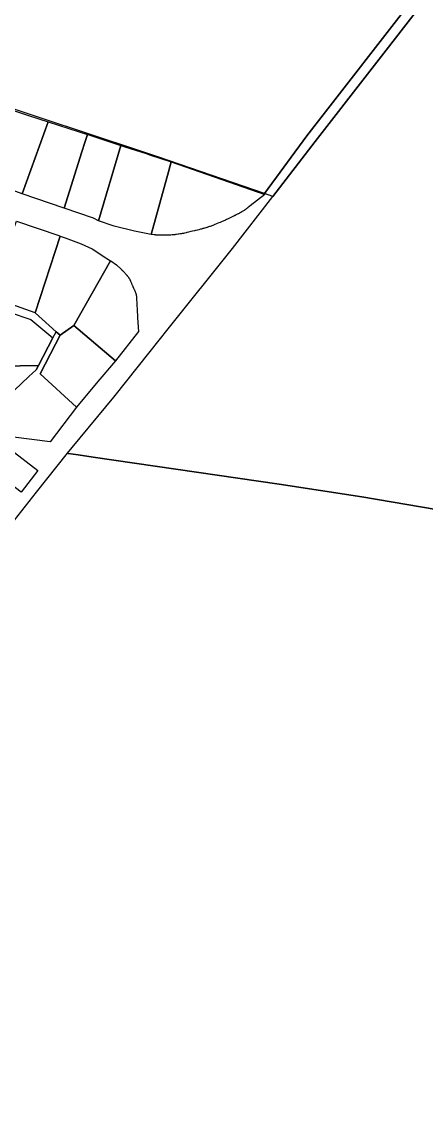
# Model space of a CAD drawing. Header units: metres. Extents: x 3 to 1005126, y 39 to 4383651.
# Drawn here: x 477580 to 477823, y 4369776 to 4370424 of the extents above; entities that cross this region are included whole.
import ezdxf

# ---------------------------------------------------------------- set-up
doc = ezdxf.new("R2010")
doc.units = ezdxf.units.M
doc.header["$MEASUREMENT"] = 0
doc.layers.add('TM_Llucmajor', color=7, linetype='Continuous')

msp = doc.modelspace()

# ---------------------------------------------------------------- linework, layer by layer
at = {"layer": 'TM_Llucmajor', "linetype": 'Continuous', "flags": 128}
for points in [[(477886.44, 4370529.65), (477750.96, 4370355.17), (477725.52, 4370320.48), (477661.6, 4370342.56), (477650.75, 4370346.14), (477560.19, 4370376.04), (477559.66, 4370376.21), (477386.87, 4370433.46)], [(477855.46, 4370126.49), (477783.97, 4370138.73), (477734.39, 4370146.2), (477622.88, 4370162.47), (477613.89, 4370163.78), (477607.8, 4370164.68), (477607.38, 4370164.74), (477610.19, 4370168.13), (477635.21, 4370198.33), (477657.08, 4370225.71), (477667.88, 4370239.34), (477706.28, 4370287.57), (477730.47, 4370318.82), (477755.94, 4370351.74), (477891.15, 4370526.14)], [(477891.15, 4370526.14), (477755.94, 4370351.74), (477730.47, 4370318.82), (477725.52, 4370320.48), (477750.96, 4370355.17), (477886.44, 4370529.65)], [(477559.29, 4370253.8), (477585.47, 4370245.08), (477598.66, 4370233.99), (477590.1, 4370217.32), (477557.13, 4370216.84)], [(477557.13, 4370216.84), (477590.1, 4370217.32), (477588.65, 4370214.81), (477584.35, 4370210.76), (477558.5, 4370186.4)], [(477067.61, 4369754.07), (477037.45, 4369778.64), (477035.21, 4369802.09), (477024.2, 4369812.29), (477024.54, 4369812.44), (477238.14, 4369906.65), (477272.81, 4369920.11), (477317.37, 4369937.55), (477325.89, 4369940.88), (477347.58, 4369950.76), (477384.7, 4369967.68), (477386.66, 4369968.58), (477464.94, 4370004.31), (477467.64, 4370005.54), (477479.55, 4370014.88), (477505.25, 4370035.06), (477588.97, 4370141.45), (477607.38, 4370164.74), (477607.8, 4370164.68), (477613.89, 4370163.78), (477622.88, 4370162.47), (477734.39, 4370146.2), (477783.97, 4370138.73), (477855.46, 4370126.49)]]:
    msp.add_lwpolyline(points, dxfattribs=at)
for points in [[(477580.32, 4370320.44), (477574.25, 4370322.53), (477554.46, 4370329.61), (477569.67, 4370372.16), (477584.18, 4370367.43), (477595.87, 4370363.6), (477580.32, 4370320.44)], [(477605.45, 4370311.8), (477580.32, 4370320.44), (477595.87, 4370363.6), (477614.41, 4370357.53), (477619.46, 4370356.02), (477617.88, 4370351.1), (477615.98, 4370345.55), (477605.45, 4370311.8)], [(477626.01, 4370304.06), (477622.99, 4370305.76), (477605.45, 4370311.8), (477615.98, 4370345.55), (477617.88, 4370351.1), (477619.46, 4370356.02), (477620.31, 4370355.76), (477637.06, 4370350.15), (477639.48, 4370349.37), (477626.01, 4370304.06)], [(477657.64, 4370295.92), (477647.71, 4370297.91), (477635.44, 4370301.01), (477626.01, 4370304.06), (477639.48, 4370349.37), (477641.79, 4370348.62), (477654.64, 4370344.47), (477657.26, 4370343.62), (477669.65, 4370339.62), (477667.99, 4370333.59), (477657.64, 4370295.92)], [(477670.59, 4370295.72), (477670.3, 4370295.69), (477669.44, 4370295.63), (477669.22, 4370295.61), (477668.9, 4370295.6), (477668.57, 4370295.58), (477668.41, 4370295.58), (477667.84, 4370295.57), (477667.46, 4370295.56), (477666.7, 4370295.55), (477665.55, 4370295.55), (477664.79, 4370295.56), (477664.29, 4370295.57), (477663.27, 4370295.59), (477662.99, 4370295.6), (477662.43, 4370295.6), (477661.68, 4370295.61), (477661.3, 4370295.62), (477660.93, 4370295.63), (477660.74, 4370295.64), (477660.37, 4370295.66), (477660.18, 4370295.67), (477659.9, 4370295.69), (477659.62, 4370295.72), (477659.48, 4370295.73), (477657.64, 4370295.92), (477667.99, 4370333.59), (477669.65, 4370339.62), (477725.73, 4370319.88), (477716.9, 4370313.11), (477716.44, 4370312.73), (477716.28, 4370312.6), (477716.18, 4370312.52), (477716.11, 4370312.46), (477715.97, 4370312.35), (477715.86, 4370312.26), (477715.79, 4370312.21), (477715.65, 4370312.09), (477715.44, 4370311.93), (477715.29, 4370311.82), (477715.2, 4370311.74), (477715, 4370311.6), (477714.78, 4370311.44), (477714.63, 4370311.33), (477714.34, 4370311.12), (477714.19, 4370311.01), (477713.89, 4370310.81), (477713.69, 4370310.67), (477713.28, 4370310.4), (477712.66, 4370310), (477712.51, 4370309.91), (477712.27, 4370309.76), (477712.04, 4370309.62), (477711.92, 4370309.55), (477711.39, 4370309.24), (477711.04, 4370309.04), (477710.8, 4370308.9), (477710.33, 4370308.64), (477709.97, 4370308.44), (477709.73, 4370308.31), (477709.26, 4370308.06), (477709.02, 4370307.94), (477708.53, 4370307.69), (477708.05, 4370307.44), (477707.73, 4370307.28), (477707.08, 4370306.96), (477706.49, 4370306.67), (477706.1, 4370306.48), (477705.84, 4370306.35), (477705.31, 4370306.1), (477704.92, 4370305.91), (477704.13, 4370305.54), (477703.34, 4370305.16), (477702.82, 4370304.92), (477702.11, 4370304.59), (477701.76, 4370304.43), (477701.21, 4370304.18), (477700.84, 4370304.02), (477700.11, 4370303.69), (477699.74, 4370303.53), (477699.01, 4370303.22), (477698.27, 4370302.9), (477697.28, 4370302.49), (477696.78, 4370302.29), (477695.84, 4370301.91), (477695.38, 4370301.73), (477694.67, 4370301.45), (477693.96, 4370301.19), (477693.61, 4370301.06), (477692.9, 4370300.8), (477692.54, 4370300.67), (477692.01, 4370300.49), (477691.53, 4370300.33), (477691.29, 4370300.26), (477690.93, 4370300.14), (477690.39, 4370299.98), (477689.84, 4370299.82), (477689.57, 4370299.74), (477688.98, 4370299.58), (477688.58, 4370299.47), (477687.79, 4370299.26), (477687.26, 4370299.12), (477686.21, 4370298.85), (477685.41, 4370298.66), (477684.62, 4370298.46), (477684.22, 4370298.36), (477683.59, 4370298.21), (477682.34, 4370297.9), (477681.4, 4370297.67), (477679.99, 4370297.33), (477679.04, 4370297.11), (477678.57, 4370297), (477677.86, 4370296.84), (477677.67, 4370296.8), (477676.93, 4370296.64), (477676.68, 4370296.59), (477676.18, 4370296.5), (477675.8, 4370296.43), (477675.05, 4370296.31), (477674.29, 4370296.19), (477673.79, 4370296.12), (477672.78, 4370295.98), (477672.46, 4370295.94), (477672.24, 4370295.91), (477671.81, 4370295.85), (477671.6, 4370295.83), (477671.16, 4370295.78), (477670.59, 4370295.72)], [(477588.01, 4370248.89), (477559.98, 4370258.92), (477562.52, 4370265.65), (477573.68, 4370295.27), (477576.92, 4370303.86), (477602.24, 4370295.27), (477602.98, 4370295.02), (477588.01, 4370248.89)], [(477600.74, 4370237.56), (477588.01, 4370248.89), (477602.98, 4370295.02), (477606.11, 4370293.96), (477615.72, 4370290.39), (477622.24, 4370287.31), (477626.95, 4370284.27), (477628.21, 4370283.45), (477633.19, 4370280.24), (477611.31, 4370241.3), (477603.06, 4370235.49), (477600.74, 4370237.56)], [(477636.33, 4370220.26), (477611.31, 4370241.3), (477633.19, 4370280.24), (477633.36, 4370280.13), (477636.86, 4370277.82), (477639.66, 4370275.11), (477639.78, 4370275), (477639.85, 4370274.92), (477639.9, 4370274.87), (477640.01, 4370274.77), (477640.08, 4370274.69), (477640.14, 4370274.64), (477640.24, 4370274.53), (477640.39, 4370274.38), (477640.57, 4370274.2), (477640.7, 4370274.05), (477640.86, 4370273.89), (477640.96, 4370273.78), (477641.17, 4370273.56), (477641.37, 4370273.33), (477641.79, 4370272.88), (477641.99, 4370272.65), (477642.09, 4370272.54), (477642.3, 4370272.31), (477642.4, 4370272.19), (477642.56, 4370272.02), (477642.71, 4370271.85), (477642.79, 4370271.76), (477643.03, 4370271.48), (477643.15, 4370271.35), (477643.32, 4370271.14), (477643.5, 4370270.93), (477643.58, 4370270.82), (477643.74, 4370270.61), (477643.82, 4370270.5), (477643.94, 4370270.34), (477644.1, 4370270.12), (477644.17, 4370270.01), (477644.29, 4370269.85), (477644.45, 4370269.59), (477644.59, 4370269.37), (477644.65, 4370269.25), (477644.75, 4370269.08), (477644.89, 4370268.82), (477644.98, 4370268.64), (477645.03, 4370268.55), (477645.09, 4370268.41), (477645.21, 4370268.14), (477645.29, 4370267.96), (477645.74, 4370266.85), (477645.89, 4370266.48), (477645.99, 4370266.23), (477646.04, 4370266.11), (477646.12, 4370265.93), (477646.29, 4370265.56), (477646.4, 4370265.31), (477646.63, 4370264.81), (477647.09, 4370263.82), (477647.32, 4370263.32), (477647.47, 4370262.99), (477647.54, 4370262.82), (477647.65, 4370262.57), (477647.85, 4370262.1), (477648.1, 4370261.5), (477648.19, 4370261.26), (477648.24, 4370261.14), (477648.31, 4370260.96), (477648.39, 4370260.71), (477648.43, 4370260.59), (477648.48, 4370260.41), (477648.54, 4370260.22), (477648.56, 4370260.13), (477648.62, 4370259.88), (477648.65, 4370259.76), (477648.69, 4370259.57), (477648.72, 4370259.38), (477648.73, 4370259.29), (477648.75, 4370259.1), (477648.76, 4370259), (477648.77, 4370258.86), (477648.8, 4370258.27), (477648.87, 4370257.09), (477649, 4370254.73), (477649.06, 4370253.55), (477649.09, 4370252.99), (477649.15, 4370251.88), (477649.23, 4370250.39), (477649.27, 4370249.64), (477649.32, 4370248.9), (477649.34, 4370248.53), (477649.38, 4370247.78), (477649.4, 4370247.41), (477649.46, 4370246.29), (477649.48, 4370246.01), (477649.96, 4370237.87), (477636.33, 4370220.26)], [(477612.86, 4370192.48), (477591.12, 4370212.37), (477600.34, 4370230.23), (477603.06, 4370235.49), (477611.31, 4370241.3), (477636.33, 4370220.26), (477625.65, 4370207.79), (477612.86, 4370192.48)], [(477612.86, 4370192.48), (477597.07, 4370171.69), (477553.01, 4370177.12), (477553.5, 4370181.24), (477558.5, 4370186.4), (477584.35, 4370210.76), (477588.65, 4370214.81), (477590.1, 4370217.32), (477598.66, 4370233.99), (477600.74, 4370237.56), (477603.06, 4370235.49), (477600.34, 4370230.23), (477591.12, 4370212.37), (477612.86, 4370192.48)], [(477579.6, 4370141.34), (477563.56, 4370153.64), (477537.77, 4370164.08), (477538.21, 4370171.9), (477561.79, 4370168.69), (477573.05, 4370167.15), (477589.64, 4370154.44), (477579.6, 4370141.34)]]:
    msp.add_lwpolyline(points, close=True, dxfattribs=at)

doc.saveas('drawing.dxf')
